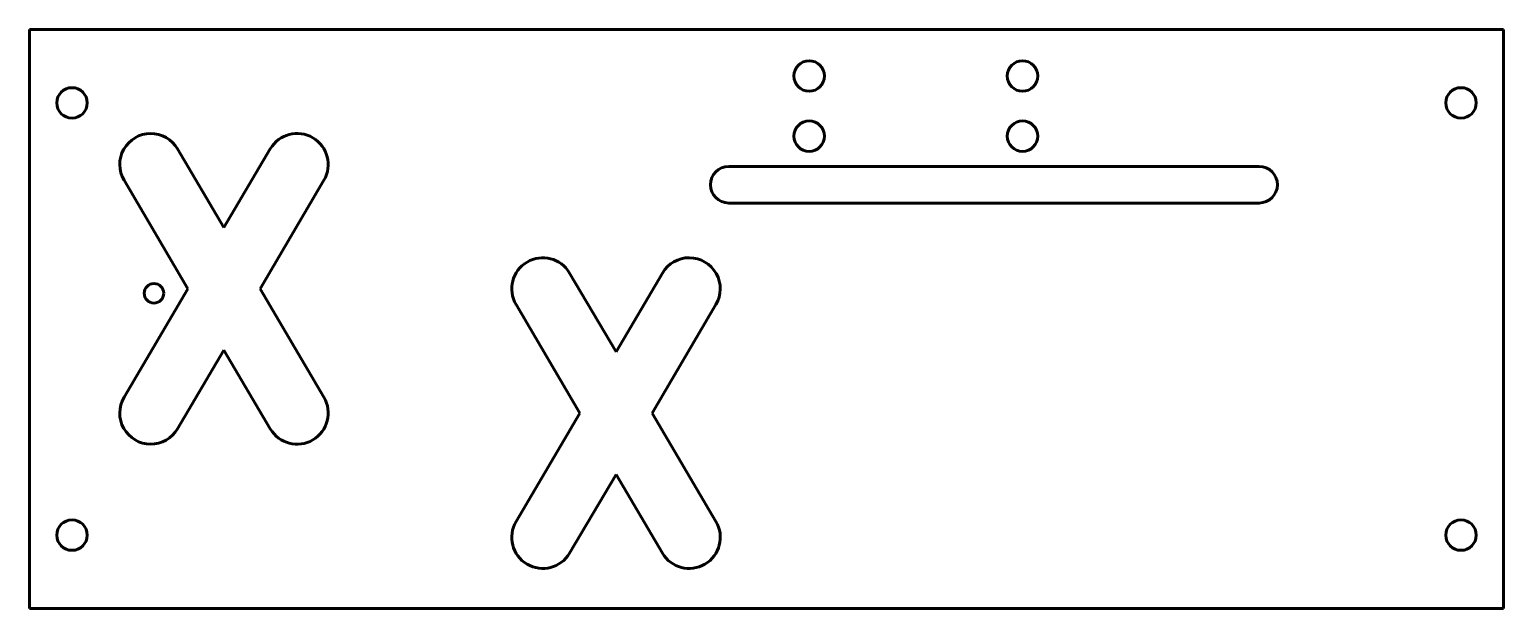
# Model space of a CAD drawing. Header units: millimetres. Extents: x -121 to 121, y -48 to 48.
import ezdxf

# ---------------------------------------------------------------- set-up
doc = ezdxf.new("R2010")
doc.units = ezdxf.units.MM
doc.linetypes.add('K5LT_BASIC', pattern=[0])

# ---------------------------------------------------------------- blocks, each defined once
blk = doc.blocks.new('U0')
at = {"color": 150, "linetype": 'K5LT_BASIC', "lineweight": 60, "true_color": 0x0080ff}
for p, q in [((80.81, 25.03), (-6.19, 25.03)), ((-6.19, 19.03), (80.81, 19.03))]:
    blk.add_line(p, q, dxfattribs=at)
for centre, start, end in [((-6.19, 22.03), 90, 270), ((80.81, 22.03), 270, 90)]:
    blk.add_arc(centre, 3, start, end, dxfattribs=at)

msp = doc.modelspace()

# ---------------------------------------------------------------- linework, layer by layer
at = {"color": 150, "linetype": 'K5LT_BASIC', "lineweight": 60, "true_color": 0x0080ff}
for p, q in [((-120.89, -47.5), (-120.89, 47.5)), ((120.89, 47.5), (-120.89, 47.5)), ((120.89, -47.5), (120.89, 47.5)), ((-120.89, -47.5), (120.89, -47.5))]:
    msp.add_line(p, q, dxfattribs=at)
for points in [[(-88.99, 15), (-96.6, 27.92, 1), (-105.39, 22.75), (-94.91, 4.95)], [(-83.07, 4.95), (-72.6, 22.75, 1), (-81.39, 27.92), (-88.99, 15)], [(-24.68, -5.38), (-32.29, 7.54, 1), (-41.08, 2.36), (-30.6, -15.43)], [(-18.77, -15.43), (-8.29, 2.36, 1), (-17.08, 7.54), (-24.68, -5.38)], [(-94.91, 4.95), (-105.39, -12.85, 1), (-96.6, -18.02), (-88.99, -5.1)], [(-88.99, -5.1), (-81.39, -18.02, 1), (-72.6, -12.85), (-83.07, 4.95)], [(-30.6, -15.43), (-41.08, -33.23, 1), (-32.29, -38.41), (-24.68, -25.49)], [(-24.68, -25.49), (-17.08, -38.41, 1), (-8.29, -33.23), (-18.77, -15.43)]]:
    msp.add_lwpolyline(points, format="xyb", dxfattribs=at)
for centre, radius in [((7, 39.87), 2.5), ((42, 39.87), 2.5), ((-113.92, 35.45), 2.5), ((113.92, 35.45), 2.5), ((7, 30), 2.5), ((42, 30), 2.5), ((-100.48, 4.22), 1.6), ((-113.92, -35.45), 2.5), ((113.92, -35.45), 2.5)]:
    msp.add_circle(centre, radius, dxfattribs=at)

# ---------------------------------------------------------------- block references
msp.add_blockref('U0', (0, 0))

doc.saveas('drawing.dxf')
